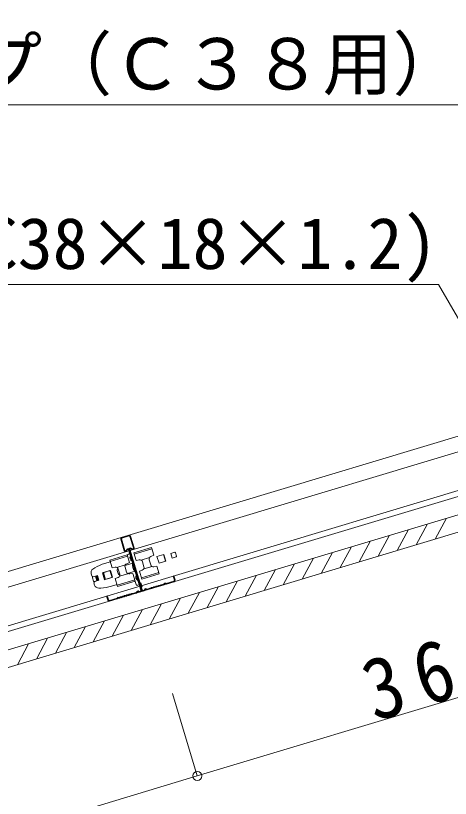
# Model space of a CAD drawing. Units: millimetres at full size, sheet at 1:20; details may follow other scales. Extents: x -4155 to 4045, y -2866 to 2834.
# Drawn here: x 1240 to 1550, y 491 to 1048 of the extents above; entities that cross this region are included whole.
import ezdxf
from ezdxf.enums import TextEntityAlignment as Align

# ---------------------------------------------------------------- set-up
doc = ezdxf.new("R2010")
doc.units = ezdxf.units.MM
doc.header["$LTSCALE"] = 20
for name, color, linetype, lineweight in [('1-0_断面', 7, 'Continuous', 9), ('1-1_寸法', 7, 'Continuous', 9), ('1-2_文字', 7, 'Continuous', 9)]:
    doc.layers.add(name, color=color, linetype=linetype, lineweight=lineweight)
doc.styles.add('ＭＳ ゴシック', font='')
doc.styles.get('ＭＳ ゴシック').set_extended_font_data('MS Gothic')

msp = doc.modelspace()

# ---------------------------------------------------------------- linework, layer by layer
at = {"layer": '1-0_断面'}
for p, q in [((3770.95, 1375.77), (-99.44, 212.58)), ((-94.69, 196.77), (3775.7, 1359.97)), ((-91.24, 185.28), (3779.15, 1348.48)), ((956.34, 568.51), (1753.5, 808.09)), ((-98.29, 208.75), (1807.96, 781.64)), ((959.4, 558.36), (1681.39, 775.35)), ((1525.96, 671.31), (1534, 686.26)), ((1539.5, 675.38), (1547.54, 690.33)), ((1512.42, 667.24), (1520.45, 682.19)), ((1315.31, 675.35), (1317.79, 667.12)), ((1318.27, 667.26), (1315.79, 675.5)), ((1315.98, 676.6), (1321.06, 678.12)), ((1316.13, 676.12), (1321.2, 677.64)), ((1324.3, 669.07), (1321.82, 677.31)), ((1322.3, 677.45), (1324.78, 669.22)), ((1498.87, 663.17), (1506.91, 678.12)), ((1471.79, 655.03), (1479.82, 669.97)), ((1485.33, 659.1), (1493.37, 674.04)), ((1319.86, 664.22), (1307.41, 660.48)), ((1319.2, 667.19), (1319.69, 668.11)), ((1319.63, 666.93), (1320.13, 667.88)), ((1321.54, 658.64), (1319.86, 664.22)), ((1320.77, 664.67), (1321.73, 664.96)), ((1320.87, 667.8), (1329.55, 638.91)), ((1321.35, 667.95), (1330.03, 639.05)), ((1321.65, 666.96), (1330.03, 639.05)), ((1321.83, 668.09), (1330.51, 639.2)), ((1323.35, 668.05), (1322.4, 668.56)), ((1323.56, 668.5), (1322.64, 669)), ((1324.65, 665.66), (1337.1, 669.4)), ((1324.65, 665.66), (1326.33, 660.08)), ((1324.94, 664.67), (1337.39, 668.41)), ((1341.12, 662.96), (1346.01, 664.42)), ((1345.8, 664.36), (1347.24, 659.57)), ((1345.91, 664.4), (1347.35, 659.61)), ((1346.01, 664.42), (1347.45, 659.64)), ((1353.79, 665.98), (1350.91, 665.12)), ((1350.91, 665.12), (1351.92, 661.76)), ((1354.41, 665.64), (1355.13, 663.25)), ((1458.24, 650.96), (1466.28, 665.9)), ((1303.88, 658.03), (1307.79, 659.2)), ((1309.09, 654.89), (1307.41, 660.48)), ((1320.16, 663.23), (1307.71, 659.49)), ((1321.54, 658.64), (1319.51, 657.83)), ((1326.33, 660.08), (1328.46, 660.52)), ((1329.76, 660.35), (1335.76, 662.15)), ((1330.78, 659.14), (1331.83, 655.66)), ((1335.57, 660.58), (1336.62, 657.09)), ((1342.56, 658.17), (1341.12, 662.96)), ((1347.45, 659.64), (1342.56, 658.17)), ((1354.8, 662.63), (1351.92, 661.76)), ((1444.7, 646.89), (1452.74, 661.83)), ((1295.48, 654.04), (1296.74, 654.81)), ((1307.97, 653.05), (1302.7, 651.46)), ((1307.6, 652.88), (1302.72, 651.41)), ((1309.04, 648.09), (1307.6, 652.88)), ((1309.44, 648.16), (1307.97, 653.05)), ((1309.09, 654.89), (1311.22, 655.34)), ((1318.52, 656.97), (1312.52, 655.17)), ((1312.82, 652.88), (1313.4, 650.97)), ((1313.55, 653.96), (1314.59, 650.47)), ((1318.33, 655.39), (1319.38, 651.91)), ((1318.36, 656.64), (1323.74, 658.25)), ((1328.63, 652.41), (1330.66, 653.22)), ((1331.65, 654.08), (1337.64, 655.88)), ((1417.61, 638.75), (1425.65, 653.69)), ((1431.15, 642.82), (1439.19, 657.76)), ((1294.19, 650.62), (1294.65, 649.09)), ((1295.03, 647.8), (1295.75, 645.41)), ((1295.37, 648.42), (1298.24, 649.29)), ((1295.64, 648.56), (1298.71, 649.48)), ((1297.28, 649), (1298.29, 645.65)), ((1297.76, 649.14), (1298.77, 645.79)), ((1298.24, 649.29), (1299.25, 645.93)), ((1298.71, 649.48), (1299.74, 646.03)), ((1302.23, 651.32), (1302.7, 651.46)), ((1303.69, 646.43), (1302.23, 651.32)), ((1302.7, 651.46), (1304.17, 646.58)), ((1302.72, 651.41), (1304.16, 646.63)), ((1302.93, 651.48), (1304.37, 646.69)), ((1304.16, 646.63), (1309.04, 648.09)), ((1304.17, 646.58), (1309.44, 648.16)), ((1311.39, 647.23), (1313.42, 648.04)), ((1311.39, 647.23), (1313.07, 641.65)), ((1320.4, 650.7), (1314.41, 648.9)), ((1320.09, 650.89), (1325.47, 652.51)), ((1323.84, 650.97), (1321.7, 650.53)), ((1323.84, 650.97), (1325.52, 645.39)), ((1328.63, 652.41), (1330.31, 646.83)), ((1330.01, 647.82), (1342.46, 651.56)), ((1330.31, 646.83), (1342.76, 650.57)), ((1353.11, 649.12), (1352.63, 648.98)), ((1352.63, 648.98), (1353.5, 646.1)), ((1353.97, 646.25), (1353.11, 649.12)), ((1404.07, 634.68), (1412.11, 649.62)), ((1296.6, 642.58), (1296.14, 644.11)), ((1296.38, 645.07), (1299.25, 645.93)), ((1296.68, 645.11), (1299.74, 646.03)), ((1304.17, 646.58), (1303.69, 646.43)), ((1308.77, 641.75), (1312.68, 642.92)), ((1325.22, 646.38), (1312.77, 642.64)), ((1325.52, 645.39), (1313.07, 641.65)), ((1325.13, 646.67), (1326.2, 643.12)), ((1327.44, 642.45), (1328.4, 642.74)), ((1328.09, 643.79), (1329.71, 644.28)), ((1341.7, 642.04), (1341.16, 641.87)), ((1343.33, 642.53), (1342.79, 642.36)), ((1342.93, 641.88), (1343.47, 642.05)), ((1344.96, 643.02), (1344.41, 642.85)), ((1344.56, 642.37), (1345.1, 642.54)), ((1346.04, 643.34), (1346.2, 643.39)), ((1346.19, 642.86), (1346.34, 642.91)), ((1346.31, 643.49), (1346.41, 643.66)), ((1346.85, 643.42), (1346.75, 643.25)), ((1347.12, 643.5), (1347.29, 643.41)), ((1347.35, 643.94), (1347.52, 643.85)), ((1353.16, 645.48), (1347.68, 643.83)), ((1353.3, 645), (1347.82, 643.35)), ((1390.52, 630.61), (1398.56, 645.55)), ((1299.57, 640.45), (1301.04, 640.49)), ((1321.91, 636.09), (1322.45, 636.25)), ((1326.3, 637.41), (1323.54, 636.58)), ((1323.68, 636.1), (1326.43, 636.93)), ((1326.55, 637.63), (1326.64, 637.86)), ((1327.1, 637.66), (1327.01, 637.44)), ((1327.69, 637.83), (1327.89, 637.7)), ((1328.17, 638.12), (1327.96, 638.25)), ((1329.22, 638.29), (1328.5, 638.07)), ((1328.65, 637.59), (1329.36, 637.81)), ((1331.13, 638.86), (1331.85, 639.08)), ((1331.99, 638.6), (1331.28, 638.38)), ((1332.1, 639.3), (1332.2, 639.53)), ((1332.66, 639.33), (1332.56, 639.1)), ((1333.25, 639.5), (1333.45, 639.37)), ((1333.72, 639.79), (1333.52, 639.92)), ((1334.06, 639.74), (1336.82, 640.57)), ((1336.96, 640.09), (1334.21, 639.27)), ((1338.45, 641.06), (1337.9, 640.9)), ((1338.04, 640.42), (1338.59, 640.58)), ((1340.07, 641.55), (1339.53, 641.38)), ((1339.67, 640.91), (1340.22, 641.07)), ((1341.3, 641.4), (1341.85, 641.56)), ((1363.44, 622.47), (1371.47, 637.41)), ((1376.98, 626.54), (1385.02, 641.48)), ((1305.23, 634.73), (1305.71, 634.87)), ((1306.09, 631.86), (1305.23, 634.73)), ((1305.71, 634.87), (1306.57, 632)), ((1307.19, 631.67), (1312.68, 633.31)), ((1307.34, 631.19), (1312.82, 632.84)), ((1312.89, 633.58), (1312.8, 633.41)), ((1313.33, 633.34), (1313.24, 633.17)), ((1313.6, 633.43), (1313.77, 633.33)), ((1314, 633.78), (1313.83, 633.87)), ((1314.31, 633.81), (1314.16, 633.76)), ((1314.46, 633.33), (1314.3, 633.28)), ((1315.4, 634.13), (1315.94, 634.3)), ((1315.54, 633.65), (1316.08, 633.82)), ((1317.02, 634.62), (1317.57, 634.78)), ((1317.71, 634.31), (1317.17, 634.14)), ((1318.65, 635.11), (1319.2, 635.27)), ((1319.34, 634.8), (1318.8, 634.63)), ((1320.28, 635.6), (1320.82, 635.76)), ((1320.42, 635.12), (1320.97, 635.28)), ((1322.6, 635.77), (1322.05, 635.61)), ((1349.89, 618.39), (1357.93, 633.34)), ((1322.8, 610.25), (1330.84, 625.2)), ((1336.35, 614.32), (1344.39, 629.27)), ((1309.26, 606.18), (1317.3, 621.13)), ((1295.72, 602.11), (1303.76, 617.06)), ((1268.63, 593.97), (1276.67, 608.92)), ((1282.17, 598.04), (1290.21, 612.99)), ((1255.09, 589.9), (1263.12, 604.85)), ((1241.54, 585.83), (1249.58, 600.78))]:
    msp.add_line(p, q, dxfattribs=at)
for points in [[(1337.1, 669.4), (1338.77, 663.82), (1336.75, 663.01)], [(1342.76, 650.57), (1341.08, 656.16), (1338.94, 655.71)], [(1328.95, 640.92), (1330.58, 641.41), (1329.71, 644.28)]]:
    msp.add_lwpolyline(points, dxfattribs=at)
for centre, radius, start, end in [((1316.27, 675.64), 1, 106.7275, 196.7275), ((1316.27, 675.64), 0.5, 106.7275, 196.7275), ((1321.35, 677.17), 1, 16.7275, 106.7275), ((1321.35, 677.17), 0.5, 16.7275, 106.7275), ((1318.74, 667.4), 1, 196.7275, 331.7275), ((1318.74, 667.4), 0.5, 196.7275, 334.5754), ((1320.49, 667.69), 0.9, 16.7275, 151.7275), ((1321.06, 663.71), 1, 106.7275, 196.7275), ((1320.49, 667.69), 0.4, 16.7275, 151.7275), ((1322.21, 668.21), 0.9, 61.7275, 196.7275), ((1322.21, 668.21), 0.4, 61.7275, 196.7275), ((1323.82, 668.93), 1, 241.7275, 16.7275), ((1323.82, 668.93), 0.5, 238.8795, 16.7275), ((1353.93, 665.5), 0.5, 16.7275, 106.7275), ((1324.74, 662.21), 2.9, 153.1247, 240.3303), ((1328.87, 658.56), 2, 16.7275, 101.7275), ((1337.49, 661.15), 2, 111.7275, 196.7275), ((1354.65, 663.11), 0.5, 286.7275, 16.7275), ((1297.06, 651.49), 3, 121.7275, 196.7275), ((1312.51, 629.3), 30, 106.7275, 121.7275), ((1311.63, 653.38), 2, 16.7275, 101.7275), ((1314.74, 653.46), 2, 142.5042, 196.7275), ((1320.25, 655.97), 2, 111.7275, 196.7275), ((1329.61, 656.88), 6.03, 166.8647, 226.5903), ((1329.91, 655.08), 2, 291.7275, 16.7275), ((1338.53, 657.67), 2, 196.7275, 281.7275), ((1295.41, 649.32), 0.8, 196.7275, 286.7275), ((1295.51, 647.94), 0.5, 106.7275, 196.7275), ((1315.31, 651.55), 2, 196.7275, 250.9507), ((1312.68, 649.9), 2, 291.7275, 16.7275), ((1321.3, 652.49), 2, 196.7275, 281.7275), ((1328.92, 648.32), 2.9, 153.1247, 240.3303), ((1296.23, 645.55), 0.5, 196.7275, 286.7275), ((1296.91, 644.34), 0.8, 106.7275, 196.7275), ((1299.48, 643.45), 3, 196.7275, 271.7275), ((1300.14, 670.48), 30, 271.7275, 286.7275), ((1327.16, 643.41), 1, 196.7275, 286.7275), ((1340.02, 641.74), 0.2, 286.7275, 325.6699), ((1340.76, 641.23), 0.7, 67.785, 145.6699), ((1341.1, 642.07), 0.2, 247.785, 286.7275), ((1341.64, 642.23), 0.2, 286.7275, 325.6699), ((1342.39, 641.72), 0.7, 67.785, 145.6699), ((1341.64, 642.23), 0.7, 286.7275, 325.6699), ((1342.39, 641.72), 0.2, 69.8576, 145.6699), ((1342.73, 642.56), 0.7, 247.785, 286.7275), ((1342.73, 642.56), 0.2, 247.785, 286.7275), ((1343.27, 642.72), 0.2, 286.7275, 325.6699), ((1344.02, 642.21), 0.7, 67.785, 145.6699), ((1343.27, 642.72), 0.7, 286.7275, 325.6699), ((1344.02, 642.21), 0.2, 69.8576, 145.6699), ((1344.36, 643.04), 0.7, 247.785, 286.7275), ((1344.36, 643.04), 0.2, 247.785, 286.7275), ((1344.9, 643.21), 0.2, 286.7275, 325.6699), ((1345.64, 642.7), 0.7, 67.785, 145.6699), ((1344.9, 643.21), 0.7, 286.7275, 325.6699), ((1345.64, 642.7), 0.2, 67.785, 143.5974), ((1345.98, 643.53), 0.7, 247.785, 286.7275), ((1345.98, 643.53), 0.2, 247.785, 286.7275), ((1346.14, 643.58), 0.2, 286.7275, 331.7275), ((1346.14, 643.58), 0.7, 286.7275, 331.7275), ((1347.02, 643.32), 0.7, 61.7275, 151.7275), ((1347.02, 643.32), 0.2, 61.7275, 151.7275), ((1347.62, 644.03), 0.7, 241.7275, 286.7275), ((1347.62, 644.03), 0.2, 241.7275, 286.7275), ((1353.02, 645.96), 0.5, 286.7275, 16.7275), ((1353.02, 645.96), 1, 286.7275, 16.7275), ((1321.51, 635.45), 0.7, 67.785, 145.6699), ((1321.85, 636.28), 0.2, 247.785, 286.7275), ((1322.39, 636.44), 0.2, 286.7275, 325.6699), ((1323.14, 635.94), 0.7, 67.785, 145.6699), ((1322.39, 636.44), 0.7, 286.7275, 325.6699), ((1323.14, 635.94), 0.2, 67.785, 143.5974), ((1323.48, 636.77), 0.7, 247.785, 286.7275), ((1323.48, 636.77), 0.2, 247.785, 286.7275), ((1326.18, 637.79), 0.4, 286.7275, 336.7275), ((1326.18, 637.79), 0.9, 286.7275, 336.7275), ((1327.47, 637.5), 0.9, 56.7275, 156.7275), ((1327.47, 637.5), 0.4, 56.7275, 156.7275), ((1328.39, 638.45), 0.9, 236.7275, 286.7275), ((1328.39, 638.45), 0.4, 236.7275, 286.7275), ((1329.07, 638.77), 0.5, 286.7275, 16.7275), ((1329.07, 638.77), 1, 286.7275, 16.7275), ((1330.99, 639.34), 1, 196.7275, 286.7275), ((1330.99, 639.34), 0.5, 196.7275, 286.7275), ((1331.74, 639.46), 0.4, 286.7275, 336.7275), ((1331.74, 639.46), 0.9, 286.7275, 336.7275), ((1333.03, 639.17), 0.9, 56.7275, 156.7275), ((1333.03, 639.17), 0.4, 56.7275, 156.7275), ((1333.94, 640.12), 0.9, 236.7275, 286.7275), ((1333.94, 640.12), 0.4, 236.7275, 286.7275), ((1336.76, 640.76), 0.2, 286.7275, 325.6699), ((1337.5, 640.25), 0.7, 67.785, 145.6699), ((1336.76, 640.76), 0.7, 286.7275, 325.6699), ((1337.5, 640.25), 0.2, 69.8576, 145.6699), ((1337.84, 641.09), 0.7, 247.785, 286.7275), ((1337.84, 641.09), 0.2, 247.785, 286.7275), ((1338.39, 641.25), 0.2, 286.7275, 325.6699), ((1339.13, 640.74), 0.7, 67.785, 145.6699), ((1338.39, 641.25), 0.7, 286.7275, 325.6699), ((1339.13, 640.74), 0.2, 69.8576, 145.6699), ((1339.47, 641.58), 0.7, 247.785, 286.7275), ((1339.47, 641.58), 0.2, 247.785, 286.7275), ((1340.02, 641.74), 0.7, 286.7275, 325.6699), ((1340.76, 641.23), 0.2, 69.8576, 145.6699), ((1341.1, 642.07), 0.7, 247.785, 286.7275), ((1307.05, 632.15), 1, 196.7275, 286.7275), ((1307.05, 632.15), 0.5, 196.7275, 286.7275), ((1312.62, 633.51), 0.2, 286.7275, 331.7275), ((1312.62, 633.51), 0.7, 286.7275, 331.7275), ((1313.5, 633.25), 0.7, 61.7275, 151.7275), ((1313.5, 633.25), 0.2, 61.7275, 151.7275), ((1314.1, 633.95), 0.7, 241.7275, 286.7275), ((1314.1, 633.95), 0.2, 241.7275, 286.7275), ((1314.25, 634), 0.2, 286.7275, 325.6699), ((1315, 633.49), 0.7, 67.785, 145.6699), ((1314.25, 634), 0.7, 286.7275, 325.6699), ((1315, 633.49), 0.2, 69.8576, 145.6699), ((1315.34, 634.32), 0.7, 247.785, 286.7275), ((1315.34, 634.32), 0.2, 247.785, 286.7275), ((1315.88, 634.49), 0.2, 286.7275, 325.6699), ((1316.63, 633.98), 0.7, 67.785, 145.6699), ((1315.88, 634.49), 0.7, 286.7275, 325.6699), ((1316.63, 633.98), 0.2, 67.785, 143.5974), ((1316.97, 634.81), 0.7, 247.785, 286.7275), ((1316.97, 634.81), 0.2, 247.785, 286.7275), ((1317.51, 634.98), 0.2, 286.7275, 325.6699), ((1318.25, 634.47), 0.7, 67.785, 145.6699), ((1317.51, 634.98), 0.7, 286.7275, 325.6699), ((1318.25, 634.47), 0.2, 67.785, 143.5974), ((1318.59, 635.3), 0.7, 247.785, 286.7275), ((1318.59, 635.3), 0.2, 247.785, 286.7275), ((1319.14, 635.47), 0.2, 286.7275, 325.6699), ((1319.88, 634.96), 0.7, 67.785, 145.6699), ((1319.14, 635.47), 0.7, 286.7275, 325.6699), ((1319.88, 634.96), 0.2, 67.785, 143.5974), ((1320.22, 635.79), 0.7, 247.785, 286.7275), ((1320.22, 635.79), 0.2, 247.785, 286.7275), ((1320.77, 635.95), 0.2, 286.7275, 325.6699), ((1320.77, 635.95), 0.7, 286.7275, 325.6699), ((1321.51, 635.45), 0.2, 67.785, 143.5974), ((1321.85, 636.28), 0.7, 247.785, 286.7275)]:
    msp.add_arc(centre, radius, start, end, dxfattribs=at)
at = {"layer": '1-1_寸法'}
for p, q in [((1369.86, 506.55), (1718.45, 611.31)), ((1369.86, 506.55), (1352.19, 565.32)), ((1021.26, 401.78), (1369.86, 506.55))]:
    msp.add_line(p, q, dxfattribs=at)
msp.add_circle((1369.86, 506.55), 3.19, dxfattribs=at)
at = {"layer": '1-2_文字'}
for p, q in [((1565.32, 984.85), (969.09, 984.85)), ((1542.05, 856.9), (1032.88, 856.9)), ((1541.91, 856.9), (1577.69, 794.93))]:
    msp.add_line(p, q, dxfattribs=at)

# ---------------------------------------------------------------- texts
at = {"layer": '1-1_寸法', "insert": (1496.27, 544.54), "char_height": 43.99, "attachment_point": 7, "rotation": 16.727, "style": 'ＭＳ ゴシック'}
msp.add_mtext('\\T1.38;\\W0.9;364', dxfattribs=at)
at = {"layer": '1-2_文字', "style": 'ＭＳ ゴシック'}
for s, p in [('ＤＨクリップ（Ｃ３８用）', (959.15, 984.85)), ('補強材(C38×18×1.2)', (1041.91, 856.9))]:
    msp.add_text(s, height=36.66, dxfattribs=at).set_placement(p, align=Align.BOTTOM_LEFT)

doc.saveas('drawing.dxf')
